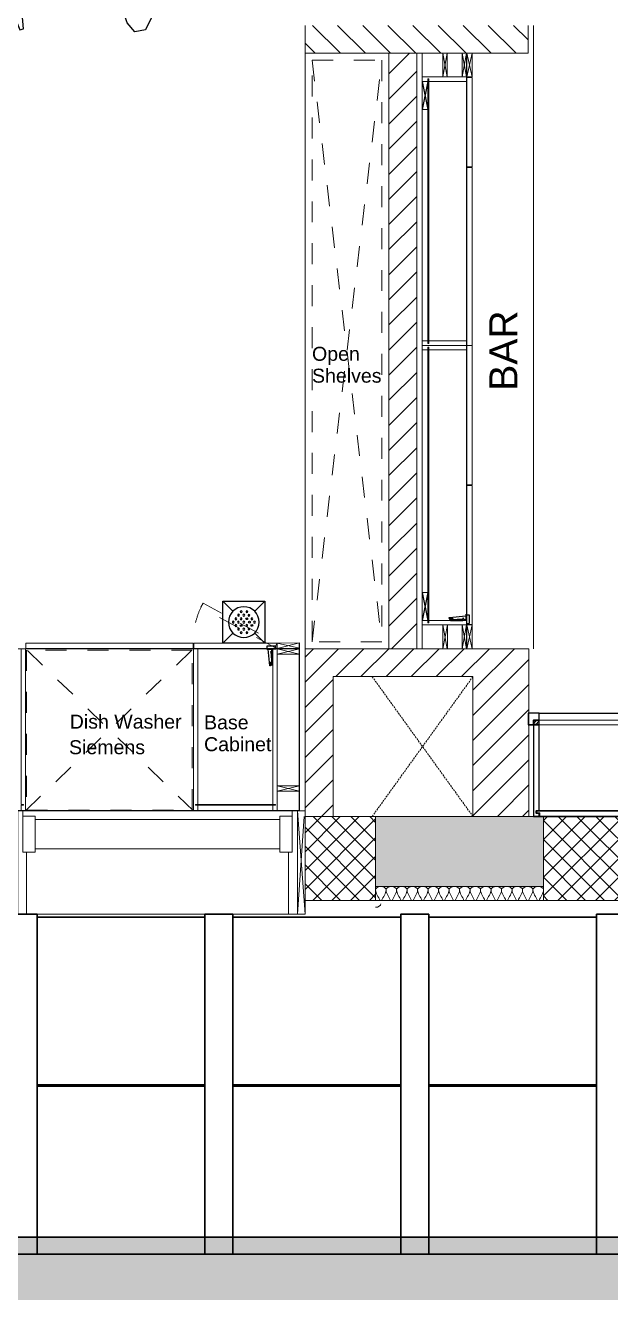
# Model space of a CAD drawing. Header units: millimetres. Extents: x -18512 to 101824, y -95768 to 52898.
# Drawn here: x 23966 to 26058, y -64550 to -60017 of the extents above; entities that cross this region are included whole.
import ezdxf

# ---------------------------------------------------------------- set-up
doc = ezdxf.new("R2010")
doc.units = ezdxf.units.MM
doc.header["$LTSCALE"] = 25
for name, pattern in [('Dash 3mm', [6, 3, -3]), ('DOT2', [3.175, 0, -3.175]), ('HIDDEN', [0.375, 0.25, -0.125]), ('HIDDEN2', [4.7625, 3.175, -1.5875])]:
    doc.linetypes.add(name, pattern=pattern)
doc.layers.get('0').update_dxf_attribs({"color": 254, "lineweight": 0})
for name, color, linetype, lineweight in [('-cabinets', 3, 'Continuous', 9), ('-dotted line', 1, 'HIDDEN2', 0), ('_FW_HATCH', 251, 'Continuous', 0), ('A-DETL-INSL', 8, 'Continuous', 9), ('A-DETL-MBND', 5, 'HIDDEN', 9), ('A-FLOR-OTLN', 6, 'Continuous', 18), ('A-GLAZ', 6, 'Continuous', 9), ('A-GLAZ-FRAM', 6, 'Continuous', 18), ('A-GLAZ-GLAS', 6, 'Continuous', 18), ('A-TILES', 43, 'Continuous', 30), ('A200-1 Fine Outline', 8, 'Continuous', 9), ('Archi-frame', 253, 'Continuous', 9), ('FIXTURES', 8, 'Continuous', 0), ('I-WALL', 2, 'Continuous', 9), ('Ishtar Furniture', 3, 'Continuous', 25), ('S-COLS', 6, 'Continuous', 9)]:
    doc.layers.add(name, color=color, linetype=linetype, lineweight=lineweight)
for name, color, linetype in [('-dimensions', 7, 'Continuous'), ('-finishing', 1, 'Continuous'), ('3_Joinery', 1, 'Continuous'), ('AR WALL HATCH', 8, 'Continuous'), ('FLOOR DRAIN', 90, 'Continuous'), ('ILL-TXT', 3, 'Continuous'), ('TEXT', 3, 'Continuous'), ('WD-PEOPLE', 8, 'Continuous')]:
    doc.layers.add(name, color=color, linetype=linetype)
doc.styles.add('ARIAL', font='arial.ttf')
pattern_1 = [(45, (15109.02, 35539.32), (-33.67596, 33.67596), []), (135, (15109.02, 35539.32), (-33.67596, -33.67596), [])]

# ---------------------------------------------------------------- blocks, each defined once
blk = doc.blocks.new('Naga-Kitchen Door - NAGA- GW03-8987736-GROUND FLOOR PLAN')
at = {"layer": 'A-GLAZ-FRAM'}
for p, q in [((-1500, 172), (-1468, 172)), ((-1500, -198), (-1500, 172)), ((-1468, -50), (-1468, 172)), ((468, -50), (468, 172)), ((500, 172), (468, 172)), ((500, -198), (500, 172)), ((500, 172), (532, 172)), ((532, -50), (532, 172)), ((1468, -50), (1468, 172)), ((1500, 172), (1468, 172)), ((1500, -198), (1500, 172)), ((-1437, -50), (-1481, -50)), ((-1481, -198), (-1481, -50)), ((-1437, -179), (-1437, -50)), ((437, -50), (481, -50)), ((437, -179), (437, -50)), ((481, -198), (481, -50)), ((563, -50), (519, -50)), ((519, -198), (519, -50)), ((563, -179), (563, -50)), ((1437, -50), (1481, -50)), ((1437, -179), (1437, -50)), ((1481, -198), (1481, -50)), ((-1481, -179), (-1437, -179)), ((481, -179), (437, -179)), ((519, -179), (563, -179)), ((1481, -179), (1437, -179)), ((-1500, -198), (-1481, -198)), ((500, -198), (481, -198)), ((500, -198), (519, -198)), ((1500, -198), (1481, -198))]:
    blk.add_line(p, q, dxfattribs=at)
at = {"layer": 'A-GLAZ-GLAS'}
for p, q in [((-1437, -62), (437, -62)), ((563, -62), (1437, -62)), ((-1437, -167), (439, -167)), ((563, -167), (1437, -167))]:
    blk.add_line(p, q, dxfattribs=at)
blk = doc.blocks.new('floor drain')
at = {"layer": 'FLOOR DRAIN', "linetype": 'Continuous'}
for p, q in [((-75, 75), (-38.9, 38.9)), ((75, 75), (38.9, 38.9)), ((-38.9, -38.9), (-75, -75)), ((38.9, -38.9), (75, -75))]:
    blk.add_line(p, q, dxfattribs=at)
blk.add_lwpolyline([(-75, -75), (75, -75), (75, 75), (-75, 75)], close=True, dxfattribs=at)
blk.add_circle((0, 0), 55, dxfattribs=at)
at = {"layer": 'FLOOR DRAIN', "color": 9, "linetype": 'Continuous'}
for centre in [(-37.6, 0), (-28.1, 11.9), (-19.5, 0), (-18.6, 24.8), (-9.4, 37.5), (0, 25.1), (0, 0), (10.6, 12.1), (11, 37.5), (18.3, 24.5), (38.2, 0), (-28.1, -11.9), (-18.6, -24.8), (-9.8, -12.2), (-9.4, -37.5), (0, -25.1), (11, -37.5), (18.3, -24.5), (29.1, -11.6)]:
    blk.add_circle(centre, 3.17, dxfattribs=at)
for centre, start, end in [((-9.8, 12.2), 0, 180), ((-9.8, 12.2), 180, 0), ((19.9, 0), 0, 180), ((19.9, 0), 180, 0), ((29.1, 11.6), 0, 180), ((29.1, 11.6), 180, 0), ((10.6, -12.1), 0, 180), ((10.6, -12.1), 180, 0)]:
    blk.add_arc(centre, 3.17, start, end, dxfattribs=at)
blk = doc.blocks.new('FULL OVERLAY HINGE')
at = {"color": 252, "ltscale": 10}
for p, q in [((-8.7, 4.1), (-8.7, -7.6)), ((-6.5, 2.9), (-6.5, -7.6)), ((-6.5, -0.6), (-8.7, -0.6)), ((-6.5, -4.3), (-8.7, -4.3)), ((-7.7, -8.6), (-7.5, -8.6))]:
    blk.add_line(p, q, dxfattribs=at)
at = {"layer": 'Ishtar Furniture', "color": 252, "ltscale": 10}
for p, q in [((-11, 3.8), (-17, -55)), ((-4, 1.4), (-9.5, 4.6)), ((0, 0), (-3, 0)), ((0, 0), (0, -44)), ((-7.7, -8.6), (-7.5, -8.6)), ((-3, -0.3), (-5.5, -47)), ((-5.3, -44), (-3, -44)), ((-3, -0.3), (-3, -44)), ((0, -44), (-3, -44)), ((-22, -56), (-22, -57)), ((-22, -57), (-5, -57)), ((-22, -57), (11, -57)), ((-21, -55), (-10, -55)), ((-20, -57), (-20, -67)), ((-20, -67), (11, -67)), ((-17, -55), (-4, -55)), ((-9, -56), (-9, -57)), ((-5.5, -47), (-4, -47)), ((-4, -47), (-4, -55)), ((11, -57), (11, -67))]:
    blk.add_line(p, q, dxfattribs=at)
blk.add_circle((-7.4, -45.2), 1, dxfattribs=at)
for centre, radius, start, end in [((-10, 3.7), 1, 60.2447, 176.5754), ((-5, -0.3), 2, 0, 60.2447), ((-7.7, -7.6), 1, 180, 270), ((-7.5, -7.6), 1, 270, 360), ((-21, -56), 1, 90, 180), ((-10, -56), 1, 0, 90)]:
    blk.add_arc(centre, radius, start, end, dxfattribs=at)
blk = doc.blocks.new('A$C777636C6')
for points in [[(0.2125, 0.6175), (0.2142, 0.6672), (0.2039, 0.6878), (0.1799, 0.693), (0.1577, 0.6775), (0.1474, 0.6415)], [(0.3599, 0.3036), (0.4062, 0.3122), (0.4524, 0.3431), (0.5159, 0.3945), (0.5433, 0.4288), (0.5467, 0.494), (0.5673, 0.5214), (0.5638, 0.5643), (0.5844, 0.5798), (0.5964, 0.6175), (0.5896, 0.6244), (0.5758, 0.6072), (0.5793, 0.6432), (0.5707, 0.6501), (0.5604, 0.6192), (0.5587, 0.6604), (0.5484, 0.6655), (0.5416, 0.6244), (0.5381, 0.6535), (0.5279, 0.6535), (0.5193, 0.6141), (0.5073, 0.6106), (0.4953, 0.6244), (0.485, 0.6209), (0.4884, 0.6021), (0.509, 0.578), (0.485, 0.5832), (0.4679, 0.5712), (0.4524, 0.5437), (0.4336, 0.5232), (0.389, 0.5146), (0.3291, 0.5146), (0.2297, 0.5232), (0.1748, 0.5163), (0.1097, 0.4648), (0.048, 0.3894), (0.0514, 0.4031), (0.0137, 0.3911), (0, 0.3413), (0.0171, 0.2642), (0.0308, 0.2041), (0.0137, 0.1578), (0.0051, 0.1149), (0.0171, 0.1046), (0.0223, 0.1269), (0.0257, 0.0909), (0.0377, 0.0875), (0.0394, 0.0995), (0.0428, 0.0738), (0.0566, 0.0703), (0.0617, 0.0926), (0.0668, 0.0686), (0.0771, 0.0686), (0.0857, 0.1441), (0.096, 0.1338), (0.1131, 0.1132), (0.1251, 0.1218), (0.1097, 0.1647), (0.0805, 0.1938), (0.0823, 0.2127), (0.0908, 0.271), (0.1388, 0.271), (0.1988, 0.2607), (0.2683, 0.2547)], [(0.2279, 0.5643), (0.2177, 0.6038), (0.1988, 0.6347), (0.1782, 0.6587), (0.1525, 0.6432), (0.1371, 0.6055), (0.1337, 0.5455), (0.1234, 0.4786)], [(0.509, 0.5763), (0.5364, 0.5746), (0.5621, 0.5643)], [(0.3736, 0.518), (0.3513, 0.5437), (0.3051, 0.5575), (0.2588, 0.5592), (0.2245, 0.5643), (0.1868, 0.5643), (0.1662, 0.5386)], [(0.36, 0.3268), (0.3445, 0.3053), (0.3291, 0.3036), (0.3205, 0.3122), (0.3188, 0.3322), (0.3153, 0.3036), (0.3068, 0.2847), (0.2913, 0.2796), (0.2725, 0.2847), (0.2451, 0.2933), (0.2211, 0.3036), (0.2108, 0.3225)], [(0.3018, 0.2471), (0.3085, 0.2453), (0.3256, 0.2075), (0.3445, 0.1647), (0.365, 0.1424), (0.3805, 0.1286), (0.401, 0.1372), (0.413, 0.1664), (0.4319, 0.199), (0.4353, 0.247), (0.4302, 0.2624), (0.4319, 0.2779), (0.4387, 0.331)], [(0.0925, 0.271), (0.0634, 0.2779), (0.0411, 0.3139)], [(0.0291, 0.2093), (0.0463, 0.1955), (0.0754, 0.1938)], [(0.425, 0.1818), (0.4439, 0.072), (0.4353, 0.0326), (0.4113, 0), (0.3805, 0), (0.365, 0.0292), (0.3599, 0.0635), (0.3616, 0.1012), (0.3548, 0.1458)]]:
    blk.add_lwpolyline(points)
blk.add_lwpolyline([(0.2879, 0.2412), (0.297, 0.2498), (0.3021, 0.2659), (0.3399, 0.2819), (0.3616, 0.3225), (0.3702, 0.3671), (0.3702, 0.4082), (0.3472, 0.4592), (0.2964, 0.4775), (0.2343, 0.4654), (0.212, 0.4328), (0.2039, 0.3739), (0.2108, 0.3087), (0.2285, 0.2756), (0.2576, 0.2688), (0.2684, 0.2648), (0.2765, 0.2476)], close=True)

msp = doc.modelspace()

# ---------------------------------------------------------------- hatches: boundary and pattern name
at = {"layer": '_FW_HATCH', "lineweight": 15}
h = msp.add_hatch(dxfattribs=at)
h.set_pattern_fill('ANSI31', color=8, scale=2.5, angle=360.0006, style=0)
h.set_pattern_definition([(45.0005623, (8656.316, 78311.846), (-5.61271516, 5.612605), [])])
h.paths.add_polyline_path([(25801.9, -62517), (25784.9, -62517), (25784.9, -62504), (25801.9, -62504)])
at = {"layer": 'A-TILES', "ltscale": 25}
msp.add_hatch(color=9, dxfattribs=at).paths.add_polyline_path([(33808.1, -64351.9), (33808.1, -66591.5), (33748.1, -66591.5), (33748.1, -64411.9), (16108.1, -64411.9), (16108.1, -65621.9), (16048.1, -65621.9), (16048.1, -64351.9)])
h = msp.add_hatch(dxfattribs=at)
h.set_pattern_fill('HTREECRS', color=9, scale=1500, style=0, pattern_type=2)
h.set_pattern_definition([(113.19859, (-190814, 56110.64), (-1500.00002, 2999.99999), [114.237, -11309.423]), (156.80141, (-190709, 56065.64), (-7499.99998, 3000.00007), [114.237, -11309.423]), (68.19859, (-190739, 55990.64), (1499.99996, 4500), [80.7775, -7996.97]), (128.65981, (-190679, 55915.64), (-1500, 1500.00001), [96.047, -9508.6395]), (30.96376, (-190754, 55870.64), (4499.99997, 3000.00004), [87.464, -8658.9636]), (90, (-190754, 55765.6), (-1500, -6e-13), [105, -1395]), (351.8699, (-190859, 55780.64), (1500, 2e-05), [106.066, -10500.536]), (50.19443, (-190934, 55690.64), (5999.99999, 7500.00001), [117.154, -11598.221]), (308.65981, (-190994, 55765.64), (1500, -1500.00001), [96.047, -9508.6395]), (30.96376, (-191069, 55720.64), (4499.99997, 3000.00004), [87.464, -8658.9636]), (279.46232, (-191084, 55810.64), (1499.99998, -7500), [91.2414, -9032.902]), (1e-14, (-191174, 55810.6), (-7e-13, 1500), [90, -1410]), (243.43495, (-191129, 55900.64), (1e-05, -1500), [100.623, -3253.479]), (341.56505, (-191219, 55930.64), (1500, 1e-07), [94.868, -4648.548]), (218.65981, (-191144, 55990.64), (-1500.00001, -1500), [96.047, -9508.6395]), (315, (-191204, 56050.6), (1500, 2e-13), [84.853, -2036.4675]), (198.43495, (-191114, 56080.64), (-3000, -1500), [94.868, -4648.548]), (260.53768, (-191099, 56170.64), (1e-05, -1500), [91.2414, -9032.902]), (167.47119, (-190964, 56140.64), (-7499.99999, 1500.00004), [138.293, -13691.0235]), (215.53768, (-190859, 56215.64), (-5999.99999, -4500.00003), [129.035, -12774.453]), (113.19859, (-190154, 56845.64), (-1500.00002, 2999.99999), [114.237, -11309.423]), (156.80141, (-190049, 56800.64), (-7499.99998, 3000.00007), [114.237, -11309.423]), (68.19859, (-190079, 56725.64), (1499.99996, 4500), [80.7775, -7996.97]), (128.65981, (-190019, 56650.64), (-1500, 1500.00001), [96.047, -9508.6395]), (30.96376, (-190094, 56605.64), (4499.99997, 3000.00004), [87.464, -8658.9636]), (90, (-190094, 56500.6), (-1500, -6e-13), [105, -1395]), (351.8699, (-190199, 56515.64), (1500, 2e-05), [106.066, -10500.536]), (50.19443, (-190274, 56425.64), (5999.99999, 7500.00001), [117.154, -11598.221]), (308.65981, (-190334, 56500.64), (1500, -1500.00001), [96.047, -9508.6395]), (30.96376, (-190409, 56455.64), (4499.99997, 3000.00004), [87.464, -8658.9636]), (279.46232, (-190424, 56545.64), (1499.99998, -7500), [91.2414, -9032.902]), (1e-14, (-190514, 56545.6), (-7e-13, 1500), [90, -1410]), (243.43495, (-190469, 56635.64), (1e-05, -1500), [100.623, -3253.479]), (341.56505, (-190559, 56665.64), (1500, 1e-07), [94.868, -4648.548]), (218.65981, (-190484, 56725.64), (-1500.00001, -1500), [96.047, -9508.6395]), (315, (-190544, 56785.6), (1500, 2e-13), [84.853, -2036.4675]), (198.43495, (-190454, 56815.64), (-3000, -1500), [94.868, -4648.548]), (260.53768, (-190439, 56905.64), (1e-05, -1500), [91.2414, -9032.902]), (167.47119, (-190304, 56875.64), (-7499.99999, 1500.00004), [138.293, -13691.0235]), (215.53768, (-190199, 56950.64), (-5999.99999, -4500.00003), [129.035, -12774.453]), (113.19859, (-190941.5, 56740.64), (-1500.00002, 2999.99999), [57.118, -11366.541]), (156.80141, (-190889, 56718.14), (-7499.99998, 3000.00007), [57.118, -11366.541]), (68.19859, (-190904, 56680.64), (1499.99996, 4500), [40.389, -8037.3585]), (128.65981, (-190874, 56643.14), (-1500, 1500.00001), [48.0234, -9556.663]), (30.96376, (-190911.5, 56620.64), (4499.99997, 3000.00004), [43.732, -8702.696]), (90, (-190911.5, 56568.1), (-1500, -6e-13), [52.5, -1447.5]), (351.8699, (-190964, 56575.64), (1500, 2e-05), [53.033, -10553.569]), (50.19443, (-191001.5, 56530.64), (5999.99999, 7500.00001), [58.577, -11656.798]), (308.65981, (-191031.5, 56568.14), (1500, -1500.00001), [48.0234, -9556.663]), (30.96376, (-191069, 56545.64), (4499.99997, 3000.00004), [43.732, -8702.696]), (279.46232, (-191076.5, 56590.64), (1499.99998, -7500), [45.621, -9078.523]), (1e-14, (-191121.5, 56590.6), (-7e-13, 1500), [45, -1455]), (243.43495, (-191099, 56635.64), (1e-05, -1500), [50.3115, -3303.7904]), (341.56505, (-191144, 56650.64), (1500, 1e-07), [47.434, -4695.982]), (218.65981, (-191106.5, 56680.64), (-1500.00001, -1500), [48.0234, -9556.663]), (315, (-191136.5, 56710.6), (1500, 2e-13), [42.426, -2078.894]), (198.43495, (-191091.5, 56725.64), (-3000, -1500), [47.434, -4695.982]), (260.53768, (-191084, 56770.64), (1e-05, -1500), [45.621, -9078.523]), (167.47119, (-191016.5, 56755.64), (-7499.99999, 1500.00004), [69.1466, -13760.17]), (215.53768, (-190964, 56793.14), (-5999.99999, -4500.00003), [64.5174, -12838.9705]), (113.19859, (-190221.5, 56350.64), (-1500.00002, 2999.99999), [57.118, -11366.541]), (156.80141, (-190169, 56328.14), (-7499.99998, 3000.00007), [57.118, -11366.541]), (68.19859, (-190184, 56290.64), (1499.99996, 4500), [40.389, -8037.3585]), (128.65981, (-190154, 56253.14), (-1500, 1500.00001), [48.0234, -9556.663]), (30.96376, (-190191.5, 56230.64), (4499.99997, 3000.00004), [43.732, -8702.696]), (90, (-190191.5, 56178.1), (-1500, -6e-13), [52.5, -1447.5]), (351.8699, (-190244, 56185.64), (1500, 2e-05), [53.033, -10553.569]), (50.19443, (-190281.5, 56140.64), (5999.99999, 7500.00001), [58.577, -11656.798]), (308.65981, (-190311.5, 56178.14), (1500, -1500.00001), [48.0234, -9556.663]), (30.96376, (-190349, 56155.64), (4499.99997, 3000.00004), [43.732, -8702.696]), (279.46232, (-190356.5, 56200.64), (1499.99998, -7500), [45.621, -9078.523]), (1e-14, (-190401.5, 56200.6), (-7e-13, 1500), [45, -1455]), (243.43495, (-190379, 56245.64), (1e-05, -1500), [50.3115, -3303.7904]), (341.56505, (-190424, 56260.64), (1500, 1e-07), [47.434, -4695.982]), (218.65981, (-190386.5, 56290.64), (-1500.00001, -1500), [48.0234, -9556.663]), (315, (-190416.5, 56320.6), (1500, 2e-13), [42.426, -2078.894]), (198.43495, (-190371.5, 56335.64), (-3000, -1500), [47.434, -4695.982]), (260.53768, (-190364, 56380.64), (1e-05, -1500), [45.621, -9078.523]), (167.47119, (-190296.5, 56365.64), (-7499.99999, 1500.00004), [69.1466, -13760.17]), (215.53768, (-190244, 56403.14), (-5999.99999, -4500.00003), [64.5174, -12838.9705]), (1e-14, (-190289, 56275.6), (-7e-13, 1500), [0, -1500]), (90, (-190281.5, 56268.1), (-1500, -6e-13), [15, -1485]), (1e-14, (-190296.5, 56268.1), (-7e-13, 1500), [15, -1485]), (270, (-190296.5, 56283.1), (1500, 4e-13), [15, -1485]), (180, (-190281.5, 56283.1), (5e-13, -1500), [15, -1485]), (9.46232, (-190371.5, 56268.14), (7500, 1499.99998), [45.621, -9078.523]), (303.69007, (-190326.5, 56343.14), (1500, -1500), [54.083, -5354.244]), (344.0546, (-190379, 56305.64), (6000, -1500.00002), [54.601, -10865.564]), (33.69007, (-190364, 56223.14), (1500, 1500), [54.083, -5354.244]), (59.03624, (-190326.5, 56193.14), (1500.00002, 3000), [43.732, -8702.696]), (90, (-190281.5, 56178.1), (-1500, -6e-13), [52.5, -1447.5]), (139.398705, (-190221.5, 56208.14), (-8999.99995, 7500.00005), [69.1466, -13760.17]), (171.8699, (-190206.5, 56268.14), (-1500, -2e-05), [53.033, -10553.569]), (30.96376, (-190259, 56290.64), (4499.99997, 3000.00004), [43.732, -8702.696]), (71.56505, (-190281.5, 56298.14), (-1e-07, 1500), [71.151, -4672.265]), (71.56505, (-191001.5, 56688.14), (-1e-07, 1500), [71.151, -4672.265]), (30.96376, (-190979, 56680.64), (4499.99997, 3000.00004), [43.732, -8702.696]), (171.8699, (-190926.5, 56658.14), (-1500, -2e-05), [53.033, -10553.569]), (139.398705, (-190941.5, 56598.14), (-8999.99995, 7500.00005), [69.1466, -13760.17]), (90, (-191001.5, 56568.1), (-1500, -6e-13), [52.5, -1447.5]), (59.03624, (-191046.5, 56583.14), (1500.00002, 3000), [43.732, -8702.696]), (33.69007, (-191084, 56613.14), (1500, 1500), [54.083, -5354.244]), (344.0546, (-191099, 56695.64), (6000, -1500.00002), [54.601, -10865.564]), (303.69007, (-191046.5, 56733.14), (1500, -1500), [54.083, -5354.244]), (9.46232, (-191091.5, 56658.14), (7500, 1499.99998), [45.621, -9078.523]), (180, (-191001.5, 56673.1), (5e-13, -1500), [15, -1485]), (270, (-191016.5, 56673.1), (1500, 4e-13), [15, -1485]), (1e-14, (-191016.5, 56658.1), (-7e-13, 1500), [15, -1485]), (90, (-191001.5, 56658.1), (-1500, -6e-13), [15, -1485]), (1e-14, (-191009, 56665.6), (-7e-13, 1500), [0, -1500]), (71.56505, (-190274, 56740.64), (-1e-07, 1500), [142.3025, -4601.114]), (30.96376, (-190229, 56725.64), (4499.99997, 3000.00004), [87.464, -8658.9636]), (171.8699, (-190124, 56680.64), (-1500, -2e-05), [106.066, -10500.536]), (139.398705, (-190154, 56560.64), (-8999.99995, 7500.00005), [138.293, -13691.0235]), (90, (-190274, 56500.6), (-1500, -6e-13), [105, -1395]), (59.03624, (-190364, 56530.64), (1500.00002, 3000), [87.464, -8658.9636]), (33.69007, (-190439, 56590.64), (1500, 1500), [108.1665, -5300.16]), (344.0546, (-190469, 56755.64), (6000, -1500.00002), [109.202, -10810.963]), (303.69007, (-190364, 56830.64), (1500, -1500), [108.1665, -5300.16]), (9.46232, (-190454, 56680.64), (7500, 1499.99998), [91.2414, -9032.902]), (180, (-190274, 56710.6), (5e-13, -1500), [30, -1470]), (270, (-190304, 56710.6), (1500, 4e-13), [30, -1470]), (1e-14, (-190304, 56680.6), (-7e-13, 1500), [30, -1470]), (90, (-190274, 56680.6), (-1500, -6e-13), [30, -1470]), (1e-14, (-190289, 56695.6), (-7e-13, 1500), [0, -1500]), (1e-14, (-190949, 55960.6), (-7e-13, 1500), [0, -1500]), (90, (-190934, 55945.6), (-1500, -6e-13), [30, -1470]), (1e-14, (-190964, 55945.6), (-7e-13, 1500), [30, -1470]), (270, (-190964, 55975.6), (1500, 4e-13), [30, -1470]), (180, (-190934, 55975.6), (5e-13, -1500), [30, -1470]), (9.46232, (-191114, 55945.64), (7500, 1499.99998), [91.2414, -9032.902]), (303.69007, (-191024, 56095.64), (1500, -1500), [108.1665, -5300.16]), (344.0546, (-191129, 56020.64), (6000, -1500.00002), [109.202, -10810.963]), (33.69007, (-191099, 55855.64), (1500, 1500), [108.1665, -5300.16]), (59.03624, (-191024, 55795.64), (1500.00002, 3000), [87.464, -8658.9636]), (90, (-190934, 55765.6), (-1500, -6e-13), [105, -1395]), (139.398705, (-190814, 55825.64), (-8999.99995, 7500.00005), [138.293, -13691.0235]), (171.8699, (-190784, 55945.64), (-1500, -2e-05), [106.066, -10500.536]), (30.96376, (-190889, 55990.64), (4499.99997, 3000.00004), [87.464, -8658.9636]), (71.56505, (-190934, 56005.64), (-1e-07, 1500), [142.3025, -4601.114])])
h.paths.add_polyline_path([(32808.1, -65497.3), (32808.1, -64497.3), (31808.1, -64497.3), (31808.1, -65497.3)], flags=16)
h.paths.add_polyline_path([(19428.1, -65497.3), (19428.1, -64497.3), (18128.1, -64497.3), (18128.1, -65497.3)], flags=16)
edge = h.paths.add_edge_path(flags=16)
edge.add_arc((17138.6, -66370.1), 1151.8, 85.9922, 94.0078, ccw=False)
edge.add_line((17219.1, -65221.1), (17058.1, -65221.1))
h.paths.add_polyline_path([(16108.1, -64411.9), (33748.1, -64411.9), (33748.1, -66591.5), (11552.7, -66591.6), (11552.7, -65621.8), (16108.1, -65622)])
edge = h.paths.add_edge_path(flags=16)
edge.add_arc((17138.6, -63953.9), 1269.8, 266.3651, 273.6349, ccw=False)
edge.add_line((17058.1, -65221.1), (17219.1, -65221.1))
at = {"layer": 'AR WALL HATCH', "lineweight": 5, "ltscale": 25}
h = msp.add_hatch(dxfattribs=at)
h.set_pattern_fill('ANSI31', color=256, scale=20, angle=-90, style=0)
h.set_pattern_definition([(315, (69906.176, -4621.895), (44.90128, 44.90128), [])])
h.paths.add_polyline_path([(25762.9, -60017.4), (25762.9, -60117.4), (24965.9, -60117.4), (24965.9, -60017.4)])
h = msp.add_hatch(dxfattribs=at)
h.set_pattern_fill('ANSI31', color=256, scale=20, style=0)
h.set_pattern_definition([(45, (20086.81, 34939.32), (-44.90128, 44.90128), [])])
h.paths.add_polyline_path([(25365.9, -62246.9), (25265.9, -62246.9), (25265.9, -60117.4), (25365.9, -60117.4)])
h = msp.add_hatch(dxfattribs=at)
h.set_pattern_fill('ANSI31', color=256, scale=20, style=0)
h.set_pattern_definition([(45, (15109.02, 35539.32), (-44.90128, 44.90128), [])])
h.paths.add_polyline_path([(25765.9, -62846.9), (25565.9, -62846.9), (25565.9, -62346.9), (25065.9, -62346.9), (25065.9, -62846.9), (24965.9, -62846.9), (24965.9, -62246.9), (25765.9, -62246.9)])
h = msp.add_hatch(dxfattribs=at)
h.set_pattern_fill('ANSI37', color=256, scale=15, style=0)
h.set_pattern_definition(pattern_1)
h.paths.add_polyline_path([(25218.1, -62846.9), (25218.1, -63146.9), (24965.9, -63146.9), (24965.9, -63107.9), (24965.9, -62958.9), (24965.9, -62846.9)])
h = msp.add_hatch(dxfattribs=at)
h.set_pattern_fill('ANSI37', color=256, scale=15, style=0)
h.set_pattern_definition(pattern_1)
h.paths.add_polyline_path([(30688.1, -63146.9), (25818.1, -63146.9), (25818.1, -62846.9), (30688.1, -62846.9)])
at = {"layer": 'S-COLS', "lineweight": 5}
msp.add_hatch(color=252, dxfattribs=at).paths.add_polyline_path([(25218.1, -62846.9), (25818.1, -62846.9), (25818.1, -63096.9), (25218.1, -63096.9)], flags=0)

# ---------------------------------------------------------------- linework, layer by layer
at = {"layer": '-cabinets'}
for p, q in [((24965.9, -62246.9), (24965.9, -60117.4)), ((25542.9, -60151.9), (25542.9, -61161.9)), ((25542.9, -61161.9), (25542.9, -62211.9)), ((24866.9, -62246.9), (24866.9, -62226.9)), ((24916.9, -62246.9), (21866.9, -62246.9)), ((24866.9, -62265.9), (24866.9, -62246.9)), ((24866.9, -62756.9), (24945.9, -62756.9))]:
    msp.add_line(p, q, dxfattribs=at)
at = {"layer": '-cabinets', "color": 1}
for p, q in [((25473.9, -60117.3), (25457.9, -60201.8)), ((25457.9, -60117.4), (25473.9, -60201.8)), ((25526.9, -60117.4), (25542.9, -60201.8)), ((25526.9, -60201.8), (25542.9, -60117.4)), ((25543.9, -60117.4), (25562.9, -60201.9)), ((25562.9, -60117.4), (25543.9, -60201.9)), ((25457.8, -62161.9), (25473.9, -62246.9)), ((25475, -62161.9), (25457.8, -62246.9)), ((25542.9, -62161.9), (25526.9, -62246.9)), ((25526.9, -62161.9), (25542.9, -62246.9)), ((25562.9, -62161.9), (25543.9, -62246.9)), ((25543.9, -62161.9), (25562.9, -62246.9)), ((24866.9, -62245.9), (24945.9, -62226.4)), ((24945.9, -62245.4), (24866.9, -62226.9)), ((24945.9, -62265.9), (24866.9, -62246.9)), ((24866.9, -62265.9), (24945.9, -62246.9)), ((24945.9, -62756.9), (24866.9, -62737.9)), ((24866.9, -62756.9), (24945.9, -62737.9))]:
    msp.add_line(p, q, dxfattribs=at)
at = {"layer": '-cabinets'}
for points in [[(25384.9, -60117.4), (25365.9, -60117.4), (25365.9, -62246.9), (25384.9, -62246.9)], [(25473.9, -60117.3), (25457.9, -60117.4), (25457.9, -60201.8), (25473.9, -60201.8)], [(25542.9, -60201.8), (25526.9, -60201.8), (25526.9, -60117.4), (25542.9, -60117.4)], [(25562.9, -60201.9), (25543.9, -60201.9), (25543.9, -60117.4), (25562.9, -60117.4)], [(25384.9, -60217.8), (25384.9, -60317.8), (25404.9, -60317.8), (25404.9, -60217.8)], [(25562.9, -60203.9), (25543.9, -60203.9), (25543.9, -60523.3), (25562.9, -60523.3)], [(25562.9, -60525.3), (25543.9, -60525.3), (25543.9, -61161.9), (25562.9, -61161.9)], [(25562.9, -61162.9), (25543.9, -61162.9), (25543.9, -61660.9), (25562.9, -61660.9)], [(25562.9, -61662.9), (25543.9, -61662.9), (25543.9, -62160.9), (25562.9, -62160.9)], [(25384.9, -62045.9), (25384.9, -62145.9), (25404.9, -62145.9), (25404.9, -62045.9)], [(25457.8, -62246.9), (25475, -62246.9), (25475, -62161.9), (25457.8, -62161.9)], [(25526.9, -62246.9), (25542.9, -62246.9), (25542.9, -62161.9), (25526.9, -62161.9)], [(25562.9, -62246.9), (25543.9, -62246.9), (25543.9, -62161.9), (25562.9, -62161.9)], [(23967.9, -62245.9), (24565.9, -62245.9), (24565.9, -62226.9), (23967.9, -62226.9)], [(24865.9, -62226.9), (24567.9, -62226.9), (24567.9, -62245.9), (24865.9, -62245.9)], [(24866.9, -62226.9), (24945.9, -62226.4), (24945.9, -62245.4), (24866.9, -62245.9)], [(24866.9, -62246.9), (24945.9, -62246.9), (24945.9, -62265.9), (24866.9, -62265.9)], [(24866.9, -62737.9), (24945.9, -62737.9), (24945.9, -62756.9), (24866.9, -62756.9)]]:
    msp.add_lwpolyline(points, close=True, dxfattribs=at)
for points in [[(25408.1, -60217.8), (25542.9, -60217.8), (25542.9, -60201.8), (25384.9, -60201.8), (25384.9, -60217.8), (25404.9, -60217.8), (25404.9, -60208.8), (25408.1, -60208.8), (25408.1, -60217.8)], [(25408.1, -61145.9), (25542.9, -61145.9), (25542.9, -61161.9), (25384.9, -61161.9), (25384.9, -61145.9), (25404.9, -61145.9), (25404.9, -61154.9), (25408.1, -61154.9), (25408.1, -61145.9)], [(25408.1, -61177.9), (25542.9, -61177.9), (25542.9, -61161.9), (25384.9, -61161.9), (25384.9, -61177.9), (25404.9, -61177.9), (25404.9, -61168.9), (25408.1, -61168.9), (25408.1, -61177.9)], [(25408.1, -62145.9), (25542.9, -62145.9), (25542.9, -62161.9), (25384.9, -62161.9), (25384.9, -62145.9), (25404.9, -62145.9), (25404.9, -62154.9), (25408.1, -62154.9), (25408.1, -62145.9)], [(23950.9, -62803.7), (23950.9, -62246.9), (23966.9, -62246.9), (23966.9, -62826.9), (23950.9, -62826.9), (23950.9, -62806.9), (23959.9, -62806.9), (23959.9, -62803.7), (23950.9, -62803.7)], [(24582.9, -62803.7), (24582.9, -62246.9), (24566.9, -62246.9), (24566.9, -62826.9), (24582.9, -62826.9), (24582.9, -62806.9), (24573.9, -62806.9), (24573.9, -62803.7), (24582.9, -62803.7)], [(24850.9, -62803.7), (24850.9, -62246.9), (24866.9, -62246.9), (24866.9, -62826.9), (24850.9, -62826.9), (24850.9, -62806.9), (24859.9, -62806.9), (24859.9, -62803.7), (24850.9, -62803.7)]]:
    msp.add_lwpolyline(points, dxfattribs=at)
at = {"layer": '-cabinets', "color": 1}
for points in [[(25404.9, -61154.9), (25404.9, -60208.9), (25408.1, -60208.9), (25408.1, -61154.9), (25404.9, -61154.9)], [(25404.9, -62154.9), (25404.9, -61168.9), (25408.1, -61168.9), (25408.1, -62154.9), (25404.9, -62154.9)], [(24859.9, -62803.7), (24573.9, -62803.7), (24573.9, -62806.9), (24859.9, -62806.9), (24859.9, -62803.7)]]:
    msp.add_lwpolyline(points, close=True, dxfattribs=at)
at = {"layer": '-dimensions', "color": 1}
for p, q in [((25384.9, -60217.8), (25404.9, -60317.8)), ((25404.9, -60217.8), (25384.9, -60317.8)), ((25384.9, -62045.9), (25404.9, -62145.9)), ((25404.9, -62045.9), (25384.9, -62145.9))]:
    msp.add_line(p, q, dxfattribs=at)
at = {"layer": '-dotted line', "linetype": 'Dash 3mm'}
for p, q in [((24990.9, -62221.9), (25240.9, -60142.4)), ((24990.9, -60142.4), (25240.9, -62221.9)), ((24566.9, -62826.9), (23966.9, -62246.9)), ((23966.9, -62826.9), (24566.9, -62246.9))]:
    msp.add_line(p, q, dxfattribs=at)
for points in [[(24990.9, -62221.9), (24990.9, -60142.4), (25240.9, -60142.4), (25240.9, -62221.9)], [(24858.3, -62243.1), (24593.3, -62098.7), (24601.4, -62083.7), (24865.9, -62226.9)], [(23970.7, -62824), (24563.1, -62824), (24563.1, -62251.6), (23970.7, -62251.6)]]:
    msp.add_lwpolyline(points, close=True, dxfattribs=at)
msp.add_arc((24854.3, -62220.7), 287.6, 151.5626, 185.2308, dxfattribs=at)
at = {"layer": '-finishing'}
for q in [(24945.9, -62226.9), (21788.1, -62826.9)]:
    msp.add_line((24945.9, -62826.9), q, dxfattribs=at)
at = {"color": 252, "lineweight": 9}
for p, q in [((25782.6, -60017.4), (25782.6, -62246.9)), ((24938.6, -62826.9), (24945.6, -62826.9))]:
    msp.add_line(p, q, dxfattribs=at)
msp.add_lwpolyline([(24562.6, -62803.7), (24562.6, -62806.9)], dxfattribs=at)
at = {"layer": '3_Joinery', "extrusion": (0, 0, -1)}
msp.add_line((25802.9, -62477, 0), (26923.3, -62477), dxfattribs=at)
msp.add_line((25802.9, -62477, 0), (26923.3, -62477), dxfattribs=at)
for points in [[(-25802.9, -62477), (-25762.9, -62477), (-25762.9, -62519), (-25782.9, -62519), (-25782.9, -62502), (-25802.9, -62502)], [(-25802.9, -62503), (-25783.9, -62503), (-25783.9, -62518), (-25802.9, -62518)], [(-25802.9, -62519), (-25782.9, -62519), (-25782.9, -62847), (-25802.9, -62847), (-25802.9, -62835.3), (-25792.4, -62835.3), (-25792.4, -62826.8), (-25802.9, -62826.8)]]:
    msp.add_lwpolyline(points, close=True, dxfattribs=at)
at = {"layer": '3_Joinery', "extrusion": (0, 0, -1), "elevation": 0}
msp.add_lwpolyline([(-25792.9, -62827.3), (-25792.9, -62834.8), (-25803.5, -62834.8), (-25803.5, -62847), (-26922.9, -62846.9), (-26922.9, -62834.7), (-26933.4, -62834.7), (-26933.4, -62827.2)], close=True, dxfattribs=at)
at = {"layer": '_FW_HATCH', "color": 8, "lineweight": 15, "extrusion": (0, 0, -1)}
for p, q in [((25802.9, -62502, 0), (26923.3, -62501.9)), ((25802.9, -62519, 0), (26923.3, -62519))]:
    msp.add_line(p, q, dxfattribs=at)
for points in [[(-25801.9, -62478), (-25763.9, -62478), (-25763.9, -62518), (-25781.9, -62518), (-25781.9, -62501), (-25801.9, -62501)], [(-25801.9, -62504), (-25784.9, -62504), (-25784.9, -62517), (-25801.9, -62517)], [(-25801.9, -62520), (-25783.9, -62520), (-25783.9, -62846), (-25801.9, -62846), (-25801.9, -62836.3), (-25791.4, -62836.3), (-25791.4, -62825.8), (-25801.9, -62825.8)]]:
    msp.add_lwpolyline(points, close=True, dxfattribs=at)
at = {"layer": '_FW_HATCH', "color": 8, "lineweight": 15, "extrusion": (0, 0, -1), "elevation": 0}
msp.add_lwpolyline([(-25793.9, -62828.3), (-25793.9, -62833.8), (-25804.5, -62833.8), (-25804.5, -62846), (-26921.9, -62845.9), (-26921.9, -62833.7), (-26932.4, -62833.7), (-26932.4, -62828.2)], close=True, dxfattribs=at)
at = {"layer": 'A-DETL-INSL', "color": 1}
msp.add_lwpolyline([(25818.1, -63146.9), (25218.1, -63146.9)], dxfattribs=at)
at = {"layer": 'A-DETL-INSL'}
for points in [[(25218.1, -63109.4), (25218.1, -63103.5), (25236.8, -63090.3), (25255.6, -63103.5), (25255.6, -63109.4)], [(25234, -63146.9), (25228.7, -63134.4), (25218.1, -63122.3), (25218.1, -63109.4)], [(25255.6, -63109.4), (25255.6, -63122.3), (25245, -63134.4), (25239.7, -63146.9)], [(25255.6, -63109.4), (25255.6, -63103.5), (25274.3, -63090.3), (25293.1, -63103.5), (25293.1, -63109.4)], [(25271.5, -63146.9), (25266.2, -63134.4), (25255.6, -63122.3), (25255.6, -63109.4)], [(25293.1, -63109.4), (25293.1, -63122.3), (25282.5, -63134.4), (25277.2, -63146.9)], [(25293.1, -63109.4), (25293.1, -63103.5), (25311.8, -63090.3), (25330.6, -63103.5), (25330.6, -63109.4)], [(25309, -63146.9), (25303.7, -63134.4), (25293.1, -63122.3), (25293.1, -63109.4)], [(25330.6, -63109.4), (25330.6, -63122.3), (25320, -63134.4), (25314.7, -63146.9)], [(25330.6, -63109.4), (25330.6, -63103.5), (25349.3, -63090.3), (25368.1, -63103.5), (25368.1, -63109.4)], [(25346.5, -63146.9), (25341.2, -63134.4), (25330.6, -63122.3), (25330.6, -63109.4)], [(25368.1, -63109.4), (25368.1, -63122.3), (25357.5, -63134.4), (25352.2, -63146.9)], [(25368.1, -63109.4), (25368.1, -63103.5), (25386.8, -63090.3), (25405.6, -63103.5), (25405.6, -63109.4)], [(25384, -63146.9), (25378.7, -63134.4), (25368.1, -63122.3), (25368.1, -63109.4)], [(25405.6, -63109.4), (25405.6, -63122.3), (25395, -63134.4), (25389.7, -63146.9)], [(25405.6, -63109.4), (25405.6, -63103.5), (25424.3, -63090.3), (25443.1, -63103.5), (25443.1, -63109.4)], [(25421.5, -63146.9), (25416.2, -63134.4), (25405.6, -63122.3), (25405.6, -63109.4)], [(25443.1, -63109.4), (25443.1, -63122.3), (25432.5, -63134.4), (25427.2, -63146.9)], [(25443.1, -63109.4), (25443.1, -63103.5), (25461.8, -63090.3), (25480.6, -63103.5), (25480.6, -63109.4)], [(25459, -63146.9), (25453.7, -63134.4), (25443.1, -63122.3), (25443.1, -63109.4)], [(25480.6, -63109.4), (25480.6, -63122.3), (25470, -63134.4), (25464.7, -63146.9)], [(25480.6, -63109.4), (25480.6, -63103.5), (25499.3, -63090.3), (25518.1, -63103.5), (25518.1, -63109.4)], [(25496.5, -63146.9), (25491.2, -63134.4), (25480.6, -63122.3), (25480.6, -63109.4)], [(25518.1, -63109.4), (25518.1, -63122.3), (25507.5, -63134.4), (25502.2, -63146.9)], [(25518.1, -63109.4), (25518.1, -63103.5), (25536.8, -63090.3), (25555.6, -63103.5), (25555.6, -63109.4)], [(25534, -63146.9), (25528.7, -63134.4), (25518.1, -63122.3), (25518.1, -63109.4)], [(25555.6, -63109.4), (25555.6, -63122.3), (25545, -63134.4), (25539.7, -63146.9)], [(25555.6, -63109.4), (25555.6, -63103.5), (25574.3, -63090.3), (25593.1, -63103.5), (25593.1, -63109.4)], [(25571.5, -63146.9), (25566.2, -63134.4), (25555.6, -63122.3), (25555.6, -63109.4)], [(25593.1, -63109.4), (25593.1, -63122.3), (25582.5, -63134.4), (25577.2, -63146.9)], [(25593.1, -63109.4), (25593.1, -63103.5), (25611.8, -63090.3), (25630.6, -63103.5), (25630.6, -63109.4)], [(25609, -63146.9), (25603.7, -63134.4), (25593.1, -63122.3), (25593.1, -63109.4)], [(25630.6, -63109.4), (25630.6, -63122.3), (25620, -63134.4), (25614.7, -63146.9)], [(25630.6, -63109.4), (25630.6, -63103.5), (25649.3, -63090.3), (25668.1, -63103.5), (25668.1, -63109.4)], [(25646.5, -63146.9), (25641.2, -63134.4), (25630.6, -63122.3), (25630.6, -63109.4)], [(25668.1, -63109.4), (25668.1, -63122.3), (25657.5, -63134.4), (25652.2, -63146.9)], [(25668.1, -63109.4), (25668.1, -63103.5), (25686.8, -63090.3), (25705.6, -63103.5), (25705.6, -63109.4)], [(25684, -63146.9), (25678.7, -63134.4), (25668.1, -63122.3), (25668.1, -63109.4)], [(25705.6, -63109.4), (25705.6, -63122.3), (25695, -63134.4), (25689.7, -63146.9)], [(25705.6, -63109.4), (25705.6, -63103.5), (25724.3, -63090.3), (25743.1, -63103.5), (25743.1, -63109.4)], [(25721.5, -63146.9), (25716.2, -63134.4), (25705.6, -63122.3), (25705.6, -63109.4)], [(25743.1, -63109.4), (25743.1, -63122.3), (25732.5, -63134.4), (25727.2, -63146.9)], [(25743.1, -63109.4), (25743.1, -63103.5), (25761.8, -63090.3), (25780.6, -63103.5), (25780.6, -63109.4)], [(25759, -63146.9), (25753.7, -63134.4), (25743.1, -63122.3), (25743.1, -63109.4)], [(25780.6, -63109.4), (25780.6, -63122.3), (25770, -63134.4), (25764.7, -63146.9)], [(25780.6, -63109.4), (25780.6, -63103.5), (25799.3, -63090.3), (25818.1, -63103.5), (25818.1, -63109.4)], [(25796.5, -63146.9), (25791.2, -63134.4), (25780.6, -63122.3), (25780.6, -63109.4)], [(25818.1, -63109.4), (25818.1, -63122.3), (25807.5, -63134.4), (25802.2, -63146.9)], [(25218.1, -63171.9), (25226.9, -63171.9), (25236.8, -63165.3), (25236.8, -63159.4)]]:
    msp.add_open_spline(points, degree=3, dxfattribs=at)
at = {"layer": 'A-DETL-MBND'}
for p, q in [((25205.9, -62846.9), (25565.9, -62346.9)), ((25565.9, -62846.9), (25205.9, -62346.9))]:
    msp.add_line(p, q, dxfattribs=at)
at = {"layer": 'A-FLOR-OTLN'}
msp.add_line((21888.9, -63196.9), (24965.9, -63196.9), dxfattribs=at)
at = {"layer": 'A-TILES', "color": 9, "ltscale": 25}
for points in [[(23908.1, -64351.9), (23908.1, -63196.9), (24008.1, -63196.9), (24008.1, -64351.9)], [(24008.1, -63806.9), (24608.1, -63806.9), (24608.1, -63206.9), (24008.1, -63206.9)], [(24608.1, -64351.9), (24608.1, -63196.9), (24708.1, -63196.9), (24708.1, -64351.9)], [(25308.1, -63806.9), (24708.1, -63806.9), (24708.1, -63206.9), (25308.1, -63206.9)], [(25308.1, -64351.9), (25308.1, -63196.9), (25408.1, -63196.9), (25408.1, -64351.9)], [(25408.1, -63806.9), (26008.1, -63806.9), (26008.1, -63206.9), (25408.1, -63206.9)], [(26008.1, -64351.9), (26008.1, -63196.9), (26108.1, -63196.9), (26108.1, -64351.9)], [(24008.1, -64411.9), (24608.1, -64411.9), (24608.1, -63811.9), (24008.1, -63811.9)], [(25308.1, -64411.9), (24708.1, -64411.9), (24708.1, -63811.9), (25308.1, -63811.9)], [(25408.1, -64411.9), (26008.1, -64411.9), (26008.1, -63811.9), (25408.1, -63811.9)], [(33808.1, -64351.9), (33808.1, -66591.5), (33748.1, -66591.5), (33748.1, -64411.9), (16108.1, -64411.9), (16108.1, -65621.9), (16048.1, -65621.9), (16048.1, -64351.9)]]:
    msp.add_lwpolyline(points, close=True, dxfattribs=at)
at = {"layer": 'A200-1 Fine Outline', "color": 2, "linetype": 'DOT2', "ltscale": 0.05, "extrusion": (0, 0, -1)}
msp.add_lwpolyline([(-26942.9, -62517.9), (-26942.9, -62502.4), (-25783.4, -62502.5), (-25783.4, -62518)], dxfattribs=at)
at = {"layer": 'Archi-frame', "color": 252}
for points in [[(24965.9, -62846.9), (24965.9, -63196.9), (24938.9, -63196.9), (24938.9, -62826.9), (24965.9, -62826.9)], [(24938.9, -62826.9), (24965.9, -63196.9)], [(24938.9, -63196.9), (24963.2, -62846.9)]]:
    msp.add_lwpolyline(points, dxfattribs=at)
at = {"layer": 'I-WALL'}
for p, q in [((24965.9, -60017.4), (24965.9, -60117.4)), ((25762.9, -60017.4), (25762.9, -60117.4)), ((24965.9, -60117.4), (25762.9, -60117.4)), ((25265.9, -60117.4), (25265.9, -62246.9)), ((25365.9, -60117.4), (25365.9, -62246.9)), ((25765.9, -62246.9), (24965.9, -62246.9)), ((24965.9, -62246.9), (24965.9, -62846.9)), ((25765.9, -62246.9), (25765.9, -62846.9)), ((25065.9, -62346.9), (25065.9, -62826.9)), ((25565.9, -62346.9), (25065.9, -62346.9)), ((25565.9, -62346.9), (25565.9, -62826.9)), ((24965.9, -63146.9), (24965.9, -62846.9)), ((25565.9, -62846.9), (24965.9, -62846.9)), ((25065.9, -62826.9), (25065.9, -62846.9)), ((25218.1, -62846.9), (25218.1, -63146.9)), ((25565.9, -62826.9), (25565.9, -62846.9)), ((25765.9, -62846.9), (30688.1, -62846.9)), ((25818.1, -62846.9), (25818.1, -63146.9)), ((25218.1, -63096.9), (25818.1, -63096.9)), ((24965.9, -63146.9), (25218.1, -63146.9)), ((25818.1, -63146.9), (32698.1, -63146.9))]:
    msp.add_line(p, q, dxfattribs=at)
at = {"layer": 'S-COLS', "color": 8}
for p, q in [((25218.1, -62846.9), (25818.1, -62846.9)), ((25218.1, -63096.9), (25218.1, -62846.9)), ((25818.1, -62846.9), (25818.1, -63096.9)), ((25218.1, -63096.9), (25818.1, -63096.9))]:
    msp.add_line(p, q, dxfattribs=at)

# ---------------------------------------------------------------- block references
at = {"color": 252, "lineweight": 5, "extrusion": (0, 0, -1), "zscale": -1, "rotation": 180}
msp.add_blockref('floor drain', (-24747.1, -62151.9), dxfattribs=at)
at = {"layer": 'A-GLAZ', "xscale": -1, "rotation": 180}
msp.add_blockref('Naga-Kitchen Door - NAGA- GW03-8987736-GROUND FLOOR PLAN', (23438.9, -63024.9), dxfattribs=at)
at = {"layer": 'FIXTURES', "ltscale": 10, "xscale": -1}
for p, rotation in [((25485.9, -62145.9), 90.00000000000006), ((24850.9, -62303.9), 180)]:
    msp.add_blockref('FULL OVERLAY HINGE', p, dxfattribs=dict(at, rotation=rotation))
at = {"layer": 'WD-PEOPLE', "xscale": 1278.142310049473, "yscale": 1278.142310049473, "zscale": 1278.142310049473, "rotation": 11.22664301267791}
msp.add_blockref('A$C777636C6', (23880.2, -60135.6), dxfattribs=at)

# ---------------------------------------------------------------- texts
at = {"layer": 'ILL-TXT', "insert": (25623.6, -60319.5), "char_height": 100, "width": 1722.44, "attachment_point": 3, "rotation": 90.0724, "style": 'ARIAL'}
msp.add_mtext('\\pxqc;BAR', dxfattribs=at)
at = {"layer": 'TEXT', "color": 2, "char_height": 50, "width": 578.157, "attachment_point": 7, "line_spacing_factor": 0.938532, "style": 'ARIAL'}
for s, insert in [('Open\\PShelves', (24990.9, -61296.1)), ('Dish Washer', (24125, -62533.5)), ('Base\\PCabinet', (24605, -62614.2)), ('Siemens', (24122.4, -62624.9))]:
    msp.add_mtext(s, dxfattribs=dict(at, insert=insert))

doc.saveas('drawing.dxf')
